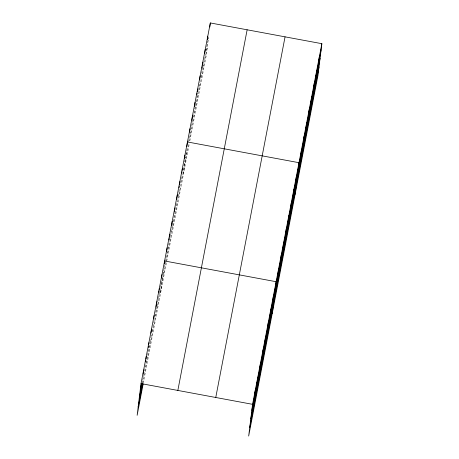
<?xml version="1.0" encoding="UTF-8"?>
<svg xmlns="http://www.w3.org/2000/svg" width="459" height="459" viewBox="0 0 459 459"><rect width="100%" height="100%" fill="white"/><g stroke="black" fill="none" stroke-linecap="round" stroke-linejoin="round"><path stroke-width="0.34" stroke-dasharray="2.29 1.72" d="M160.696 292.699L162.652 276.766M162.979 274.115L163.238 271.998M183.566 173.686L185.671 156.508M185.935 154.396L186.193 152.279M142.256 382.473L142.514 381.113M142.646 380.431L144.218 372.255M144.482 370.895L148.796 348.41M148.928 347.733L149.324 345.69M149.714 343.642L149.978 342.282M150.11 341.599L151.55 334.106M152.072 331.381L152.858 327.296M152.99 326.613L154.557 318.437M154.953 316.394L156.261 309.584M156.393 308.901L156.783 306.859M156.915 306.176L159.141 294.598M159.273 293.915L159.663 291.872M159.795 291.19L162.021 279.611M162.153 278.929L162.543 276.886M162.939 274.826L165.343 262.296M165.481 261.601L167.753 249.771M167.885 249.076L169.491 240.723M169.623 240.028L170.163 237.246M170.427 235.851L172.303 226.109M172.435 225.409L175.24 210.796M175.51 209.402L177.117 201.053M178.052 196.182L179.389 189.223M180.594 182.957L182.194 174.604M183.135 169.732L185.539 157.207M185.941 155.119L187.41 147.459M188.483 141.894L192.895 118.927M193.296 116.838L195.304 106.396M195.436 105.702L197.445 95.265M198.38 90.389L199.981 82.041M200.922 77.169L202.66 68.121M202.792 67.421L205.334 54.202M205.999 50.72L208.541 37.495L206.435 54.673L189.848 140.97M142.755 383.013L188.747 143.65M189.286 140.867L207.474 46.21M143.288 383.299L189.315 143.759"/><path stroke-width="0.69" d="M321.862 43.685L252.565 404.327L248.675 436.05L317.972 75.408L321.862 43.685L210.325 22.95L141.028 383.592L137.138 415.315L143.156 383.976M143.151 374.028L143.65 369.971M145.601 361.755L145.767 360.407M145.933 359.053L146.266 356.345M148.303 347.457L148.469 346.103M148.636 344.749L148.882 342.724M151.005 333.154L151.499 329.097M153.702 318.856L154.121 315.471M156.158 306.583L156.737 301.85M158.854 292.28L159.021 290.931M159.187 289.577L159.353 288.223M161.557 277.982L161.975 274.602M164.259 263.678L164.592 260.976L276.129 281.711L272.233 313.428M166.634 251.807L167.133 247.751M169.01 239.937L169.176 238.588M169.342 237.234L169.675 234.526M171.718 225.363L172.217 221.307M174.34 211.461L174.753 208.082M176.715 199.59L177.294 194.857M179.09 187.72L179.257 186.371M179.423 185.017L179.836 181.632M181.798 173.146L181.965 171.792M182.131 170.438L182.378 168.413M184.501 158.567L184.92 155.188M186.876 146.696L187.461 141.963L298.998 162.698L295.103 194.415M189.584 132.123L190.003 128.738M191.96 120.252L192.539 115.513M194.582 106.35L195.081 102.294M196.957 94.479L197.123 93.125M197.29 91.771L197.622 89.069M199.665 79.9L200.164 75.844M202.04 68.03L202.207 66.681M202.373 65.327L202.706 62.619M204.748 53.456L205.248 49.4M207.37 39.554L207.789 36.175M209.832 27.006L210.325 22.95M254.435 396.794L255.187 390.707M257.057 383.167L257.803 377.08M259.674 369.547L260.419 363.459M262.29 355.92L263.036 349.833M264.906 342.294L265.658 336.206M267.528 328.673L268.274 322.585M270.144 315.046L270.89 308.959M272.761 301.42L273.512 295.332M277.919 274.574L278.67 268.486M280.46 261.349L281.212 255.261M283.002 248.13L283.754 242.042M285.544 234.905L286.29 228.817M288.086 221.68L288.831 215.592M290.627 208.455L291.373 202.367M293.169 195.23L293.915 189.142M295.711 182.011L296.457 175.923M300.788 155.561L301.54 149.473M303.33 142.336L304.076 136.248M305.872 129.117L306.618 123.029M308.414 115.892L309.159 109.804M310.955 102.667L311.701 96.579M313.497 89.442L314.243 83.354M316.033 76.217L316.785 70.129M318.575 62.998L319.326 56.91M140.282 389.68L141.458 383.552M139.243 398.142L142.124 383.156M138.176 406.858L142.623 383.695M177.84 390.437L247.137 29.795M215.759 397.488L285.056 36.84M251.819 410.415L321.116 49.773M250.78 418.878L320.078 58.23M249.713 427.593L319.011 66.945M141.028 383.592L252.565 404.327"/></g></svg>
